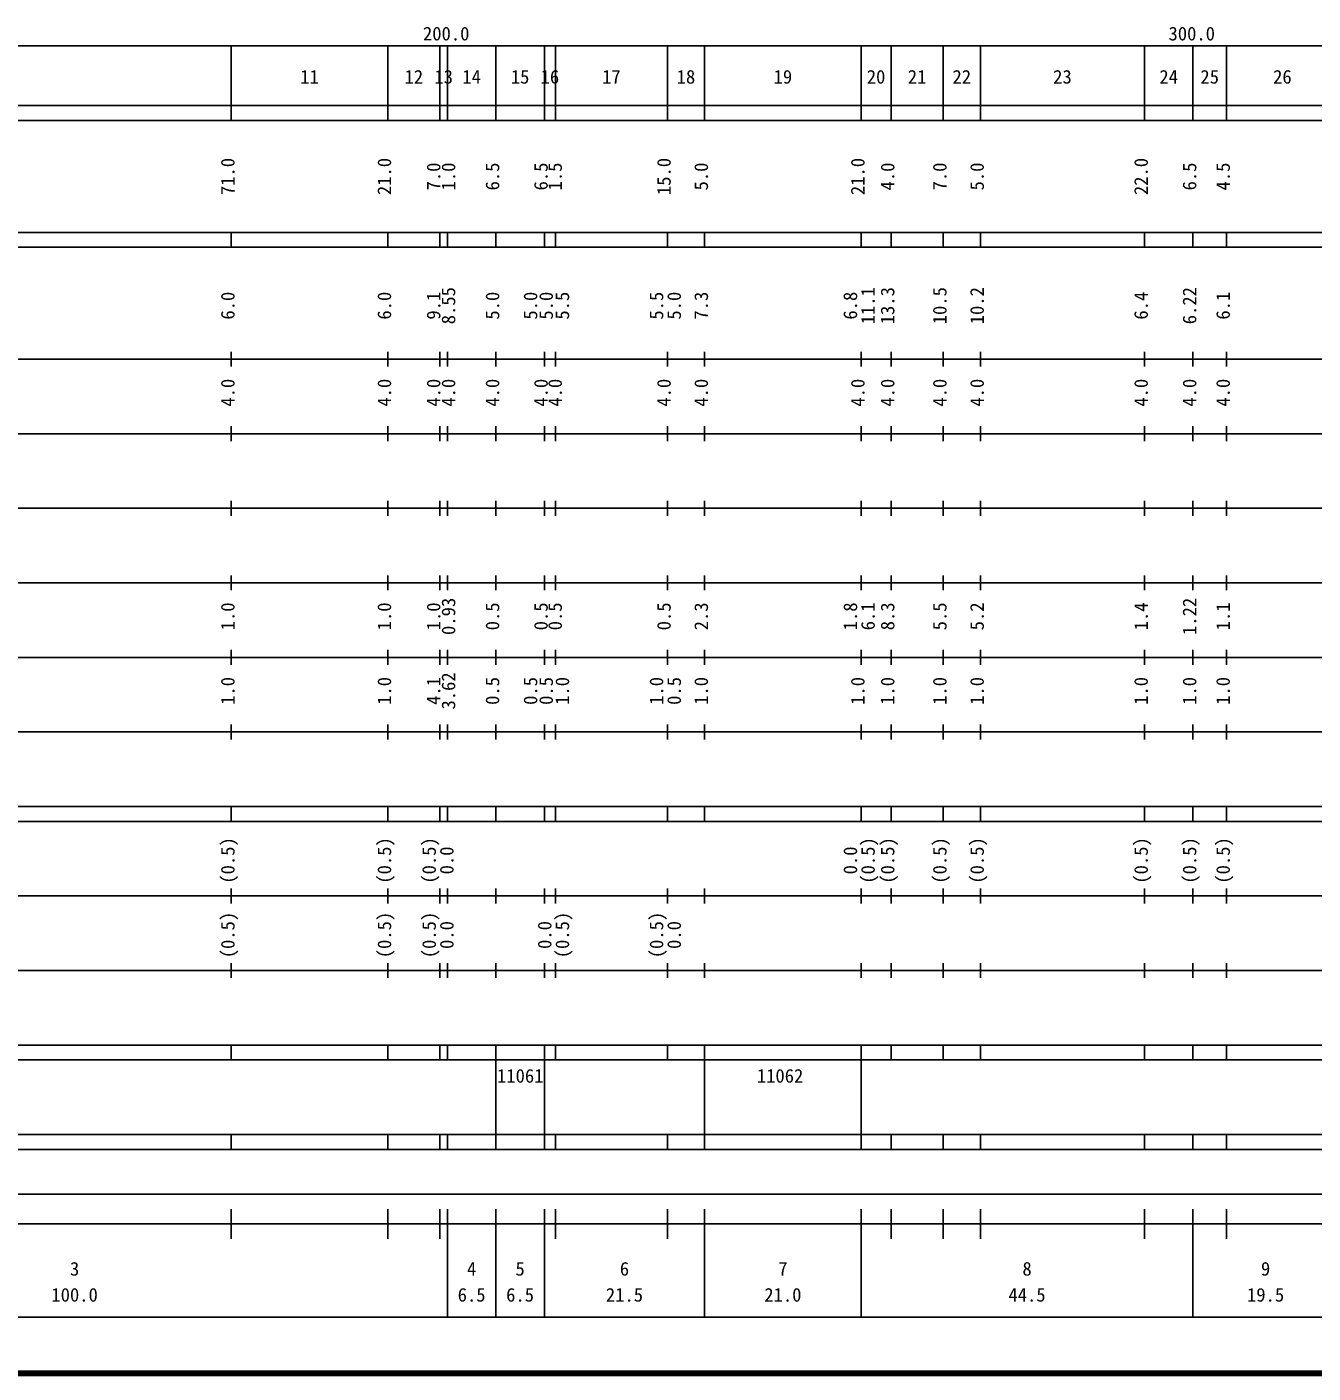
# Model space of a CAD drawing. Units: millimetres on the paper. Extents: x 40 to 680, y 20 to 380.
# Drawn here: x 211.6 to 384.1, y 20 to 200.6 of the extents above; entities that cross this region are included whole.
import ezdxf
from ezdxf.enums import TextEntityAlignment as Align

# ---------------------------------------------------------------- set-up
doc = ezdxf.new("R2010")
doc.units = ezdxf.units.MM
doc.layers.add('M-TTL', color=2, linetype='Continuous', lineweight=140)
doc.layers.add('M-TTL-BAND', color=7, linetype='Continuous', lineweight=25)
doc.styles.add('ＭＳ ゴシック', font='')
doc.styles.get('ＭＳ ゴシック').set_extended_font_data('MS Gothic')

msp = doc.modelspace()

# ---------------------------------------------------------------- linework, layer by layer
at = {"layer": 'M-TTL'}
msp.add_line((40, 20), (680, 20), dxfattribs=at)
at = {"layer": 'M-TTL-BAND'}
for p, q in [((68, 198), (579, 198)), ((239, 188), (239, 198)), ((260, 188), (260, 198)), ((267, 188), (267, 198)), ((268, 188), (268, 198)), ((274.5, 188), (274.5, 198)), ((281, 188), (281, 198)), ((282.5, 188), (282.5, 198)), ((297.5, 188), (297.5, 198)), ((302.5, 188), (302.5, 198)), ((323.5, 188), (323.5, 198)), ((327.5, 188), (327.5, 198)), ((334.5, 188), (334.5, 198)), ((339.5, 188), (339.5, 198)), ((361.5, 188), (361.5, 198)), ((368, 188), (368, 198)), ((372.5, 188), (372.5, 198)), ((40, 190), (579, 190)), ((40, 188), (579, 188)), ((40, 173), (579, 173)), ((239, 171), (239, 173)), ((260, 171), (260, 173)), ((267, 171), (267, 173)), ((268, 171), (268, 173)), ((274.5, 171), (274.5, 173)), ((281, 171), (281, 173)), ((282.5, 171), (282.5, 173)), ((297.5, 171), (297.5, 173)), ((302.5, 171), (302.5, 173)), ((323.5, 171), (323.5, 173)), ((327.5, 171), (327.5, 173)), ((334.5, 171), (334.5, 173)), ((339.5, 171), (339.5, 173)), ((361.5, 171), (361.5, 173)), ((368, 171), (368, 173)), ((372.5, 171), (372.5, 173)), ((40, 171), (579, 171)), ((40, 156), (579, 156)), ((239, 155), (239, 157)), ((260, 155), (260, 157)), ((267, 155), (267, 157)), ((268, 155), (268, 157)), ((274.5, 155), (274.5, 157)), ((281, 155), (281, 157)), ((282.5, 155), (282.5, 157)), ((297.5, 155), (297.5, 157)), ((302.5, 155), (302.5, 157)), ((323.5, 155), (323.5, 157)), ((327.5, 155), (327.5, 157)), ((334.5, 155), (334.5, 157)), ((339.5, 155), (339.5, 157)), ((361.5, 155), (361.5, 157)), ((368, 155), (368, 157)), ((372.5, 155), (372.5, 157)), ((239, 145), (239, 147)), ((260, 145), (260, 147)), ((267, 145), (267, 147)), ((268, 145), (268, 147)), ((274.5, 145), (274.5, 147)), ((281, 145), (281, 147)), ((282.5, 145), (282.5, 147)), ((297.5, 145), (297.5, 147)), ((302.5, 145), (302.5, 147)), ((323.5, 145), (323.5, 147)), ((327.5, 145), (327.5, 147)), ((334.5, 145), (334.5, 147)), ((339.5, 145), (339.5, 147)), ((361.5, 145), (361.5, 147)), ((368, 145), (368, 147)), ((372.5, 145), (372.5, 147)), ((46, 146), (579, 146)), ((52, 136), (579, 136)), ((239, 135), (239, 137)), ((260, 135), (260, 137)), ((267, 135), (267, 137)), ((268, 135), (268, 137)), ((274.5, 135), (274.5, 137)), ((281, 135), (281, 137)), ((282.5, 135), (282.5, 137)), ((297.5, 135), (297.5, 137)), ((302.5, 135), (302.5, 137)), ((323.5, 135), (323.5, 137)), ((327.5, 135), (327.5, 137)), ((334.5, 135), (334.5, 137)), ((339.5, 135), (339.5, 137)), ((361.5, 135), (361.5, 137)), ((368, 135), (368, 137)), ((372.5, 135), (372.5, 137)), ((239, 125), (239, 127)), ((260, 125), (260, 127)), ((267, 125), (267, 127)), ((268, 125), (268, 127)), ((274.5, 125), (274.5, 127)), ((281, 125), (281, 127)), ((282.5, 125), (282.5, 127)), ((297.5, 125), (297.5, 127)), ((302.5, 125), (302.5, 127)), ((323.5, 125), (323.5, 127)), ((327.5, 125), (327.5, 127)), ((334.5, 125), (334.5, 127)), ((339.5, 125), (339.5, 127)), ((361.5, 125), (361.5, 127)), ((368, 125), (368, 127)), ((372.5, 125), (372.5, 127)), ((46, 126), (579, 126)), ((52, 116), (579, 116)), ((239, 115), (239, 117)), ((260, 115), (260, 117)), ((267, 115), (267, 117)), ((268, 115), (268, 117)), ((274.5, 115), (274.5, 117)), ((281, 115), (281, 117)), ((282.5, 115), (282.5, 117)), ((297.5, 115), (297.5, 117)), ((302.5, 115), (302.5, 117)), ((323.5, 115), (323.5, 117)), ((327.5, 115), (327.5, 117)), ((334.5, 115), (334.5, 117)), ((339.5, 115), (339.5, 117)), ((361.5, 115), (361.5, 117)), ((368, 115), (368, 117)), ((372.5, 115), (372.5, 117)), ((239, 105), (239, 107)), ((260, 105), (260, 107)), ((267, 105), (267, 107)), ((268, 105), (268, 107)), ((274.5, 105), (274.5, 107)), ((281, 105), (281, 107)), ((282.5, 105), (282.5, 107)), ((297.5, 105), (297.5, 107)), ((302.5, 105), (302.5, 107)), ((323.5, 105), (323.5, 107)), ((327.5, 105), (327.5, 107)), ((334.5, 105), (334.5, 107)), ((339.5, 105), (339.5, 107)), ((361.5, 105), (361.5, 107)), ((368, 105), (368, 107)), ((372.5, 105), (372.5, 107)), ((46, 106), (579, 106)), ((40, 96), (579, 96)), ((239, 94), (239, 96)), ((260, 94), (260, 96)), ((267, 94), (267, 96)), ((268, 94), (268, 96)), ((274.5, 94), (274.5, 96)), ((281, 94), (281, 96)), ((282.5, 94), (282.5, 96)), ((297.5, 94), (297.5, 96)), ((302.5, 94), (302.5, 96)), ((323.5, 94), (323.5, 96)), ((327.5, 94), (327.5, 96)), ((334.5, 94), (334.5, 96)), ((339.5, 94), (339.5, 96)), ((361.5, 94), (361.5, 96)), ((368, 94), (368, 96)), ((372.5, 94), (372.5, 96)), ((40, 94), (579, 94)), ((239, 83), (239, 85)), ((260, 83), (260, 85)), ((267, 83), (267, 85)), ((268, 83), (268, 85)), ((274.5, 83), (274.5, 85)), ((281, 83), (281, 85)), ((282.5, 83), (282.5, 85)), ((297.5, 83), (297.5, 85)), ((302.5, 83), (302.5, 85)), ((323.5, 83), (323.5, 85)), ((327.5, 83), (327.5, 85)), ((334.5, 83), (334.5, 85)), ((339.5, 83), (339.5, 85)), ((361.5, 83), (361.5, 85)), ((368, 83), (368, 85)), ((372.5, 83), (372.5, 85)), ((49, 84), (579, 84)), ((239, 73), (239, 75)), ((260, 73), (260, 75)), ((267, 73), (267, 75)), ((268, 73), (268, 75)), ((274.5, 73), (274.5, 75)), ((281, 73), (281, 75)), ((282.5, 73), (282.5, 75)), ((297.5, 73), (297.5, 75)), ((302.5, 73), (302.5, 75)), ((323.5, 73), (323.5, 75)), ((327.5, 73), (327.5, 75)), ((334.5, 73), (334.5, 75)), ((339.5, 73), (339.5, 75)), ((361.5, 73), (361.5, 75)), ((368, 73), (368, 75)), ((372.5, 73), (372.5, 75)), ((40, 74), (579, 74)), ((40, 64), (579, 64)), ((239, 62), (239, 64)), ((260, 62), (260, 64)), ((267, 62), (267, 64)), ((268, 62), (268, 64)), ((274.5, 62), (274.5, 64)), ((281, 62), (281, 64)), ((282.5, 62), (282.5, 64)), ((297.5, 62), (297.5, 64)), ((302.5, 62), (302.5, 64)), ((323.5, 62), (323.5, 64)), ((327.5, 62), (327.5, 64)), ((334.5, 62), (334.5, 64)), ((339.5, 62), (339.5, 64)), ((361.5, 62), (361.5, 64)), ((368, 62), (368, 64)), ((372.5, 62), (372.5, 64)), ((40, 62), (579, 62)), ((274.5, 52), (274.5, 62)), ((281, 52), (281, 62)), ((302.5, 52), (302.5, 62)), ((323.5, 52), (323.5, 62)), ((40, 52), (579, 52)), ((239, 50), (239, 52)), ((260, 50), (260, 52)), ((267, 50), (267, 52)), ((268, 50), (268, 52)), ((274.5, 50), (274.5, 52)), ((281, 50), (281, 52)), ((282.5, 50), (282.5, 52)), ((297.5, 50), (297.5, 52)), ((302.5, 50), (302.5, 52)), ((323.5, 50), (323.5, 52)), ((327.5, 50), (327.5, 52)), ((334.5, 50), (334.5, 52)), ((339.5, 50), (339.5, 52)), ((361.5, 50), (361.5, 52)), ((368, 50), (368, 52)), ((372.5, 50), (372.5, 52)), ((40, 50), (579, 50)), ((71, 44), (521.5, 44)), ((239, 38), (239, 42)), ((260, 38), (260, 42)), ((267, 38), (267, 42)), ((268, 27.5), (268, 42)), ((274.5, 27.5), (274.5, 42)), ((281, 27.5), (281, 42)), ((282.5, 38), (282.5, 42)), ((297.5, 38), (297.5, 42)), ((302.5, 27.5), (302.5, 42)), ((323.5, 27.5), (323.5, 42)), ((327.5, 38), (327.5, 42)), ((334.5, 38), (334.5, 42)), ((339.5, 38), (339.5, 42)), ((361.5, 38), (361.5, 42)), ((368, 27.5), (368, 42)), ((372.5, 38), (372.5, 42)), ((40, 40), (579, 40)), ((68, 27.5), (579, 27.5))]:
    msp.add_line(p, q, dxfattribs=at)

# ---------------------------------------------------------------- texts
at = {"layer": 'M-TTL-BAND', "style": 'ＭＳ ゴシック'}
for s, p in [('200.0', (264.719, 198.195)), ('300.0', (364.719, 198.195)), ('11', (248.25, 192.405)), ('12', (262.25, 192.405)), ('13', (266.25, 192.405)), ('14', (270, 192.405)), ('15', (276.5, 192.405)), ('16', (280.5, 192.405)), ('17', (288.75, 192.405)), ('18', (298.75, 192.405)), ('19', (311.75, 192.405)), ('20', (324.25, 192.405)), ('21', (329.75, 192.405)), ('22', (335.75, 192.405)), ('23', (349.25, 192.405)), ('24', (363.5, 192.405)), ('25', (369, 192.405)), ('26', (378.75, 192.405)), ('11061', (274.65, 58.405)), ('11062', (309.5, 58.405)), ('3', (217.375, 32.523)), ('4', (270.625, 32.523)), ('5', (277.125, 32.523)), ('6', (291.125, 32.523)), ('7', (312.375, 32.523)), ('8', (345.125, 32.523)), ('9', (377.125, 32.523)), ('100.0', (214.875, 29.033)), ('6.5', (269.375, 29.033)), ('6.5', (275.875, 29.033)), ('21.5', (289.25, 29.033)), ('21.0', (310.5, 29.033)), ('44.5', (343.25, 29.033)), ('19.5', (375.25, 29.033))]:
    msp.add_text(s, height=1.833, dxfattribs=at).set_placement(p, align=Align.BOTTOM_LEFT)
for s, p in [('71.0', (240, 178)), ('21.0', (261, 178)), ('15.0', (298.5, 178)), ('21.0', (324.5, 178)), ('22.0', (362.5, 178)), ('7.0', (267.6, 178.625)), ('1.0', (269.6, 178.625)), ('6.5', (275.5, 178.625)), ('6.5', (282, 178.625)), ('1.5', (283.9, 178.625)), ('5.0', (303.5, 178.625)), ('4.0', (328.5, 178.625)), ('7.0', (335.5, 178.625)), ('5.0', (340.5, 178.625)), ('6.5', (369, 178.625)), ('4.5', (373.5, 178.625)), ('6.0', (240, 161.299)), ('6.0', (261, 161.299)), ('9.1', (267.6, 161.299)), ('8.55', (269.6, 160.674)), ('5.0', (275.5, 161.299)), ('5.0', (280.6, 161.299)), ('5.0', (282.7, 161.299)), ('5.5', (284.87, 161.299)), ('5.5', (297.5, 161.299)), ('5.0', (299.87, 161.299)), ('7.3', (303.5, 161.299)), ('6.8', (323.5, 161.299)), ('11.1', (325.87, 160.674)), ('13.3', (328.5, 160.674)), ('10.5', (335.5, 160.674)), ('10.2', (340.5, 160.674)), ('6.4', (362.5, 161.299)), ('6.22', (369, 160.674)), ('6.1', (373.5, 161.299)), ('4.0', (240, 149.625)), ('4.0', (261, 149.625)), ('4.0', (267.6, 149.625)), ('4.0', (269.6, 149.625)), ('4.0', (275.5, 149.625)), ('4.0', (282, 149.625)), ('4.0', (283.9, 149.625)), ('4.0', (298.5, 149.625)), ('4.0', (303.5, 149.625)), ('4.0', (324.5, 149.625)), ('4.0', (328.5, 149.625)), ('4.0', (335.5, 149.625)), ('4.0', (340.5, 149.625)), ('4.0', (362.5, 149.625)), ('4.0', (369, 149.625)), ('4.0', (373.5, 149.625)), ('1.0', (240, 119.625)), ('1.0', (261, 119.625)), ('1.0', (267.6, 119.625)), ('0.93', (269.6, 119)), ('0.5', (275.5, 119.625)), ('0.5', (282, 119.625)), ('0.5', (283.9, 119.625)), ('0.5', (298.5, 119.625)), ('2.3', (303.5, 119.625)), ('1.8', (323.5, 119.625)), ('6.1', (325.87, 119.625)), ('8.3', (328.5, 119.625)), ('5.5', (335.5, 119.625)), ('5.2', (340.5, 119.625)), ('1.4', (362.5, 119.625)), ('1.22', (369, 119)), ('1.1', (373.5, 119.625)), ('3.62', (269.6, 109)), ('1.0', (240, 109.625)), ('1.0', (261, 109.625)), ('4.1', (267.6, 109.625)), ('0.5', (275.5, 109.625)), ('0.5', (280.6, 109.625)), ('0.5', (282.7, 109.625)), ('1.0', (284.87, 109.625)), ('1.0', (297.5, 109.625)), ('0.5', (299.87, 109.625)), ('1.0', (303.5, 109.625)), ('1.0', (324.5, 109.625)), ('1.0', (328.5, 109.625)), ('1.0', (335.5, 109.625)), ('1.0', (340.5, 109.625)), ('1.0', (362.5, 109.625)), ('1.0', (369, 109.625)), ('1.0', (373.5, 109.625)), ('(0.5)', (240, 85.639)), ('(0.5)', (261, 85.639)), ('(0.5)', (267, 85.639)), ('0.0', (269.37, 86.889)), ('0.0', (323.5, 86.889)), ('(0.5)', (325.87, 85.639)), ('(0.5)', (328.5, 85.639)), ('(0.5)', (335.5, 85.639)), ('(0.5)', (340.5, 85.639)), ('(0.5)', (362.5, 85.639)), ('(0.5)', (369, 85.639)), ('(0.5)', (373.5, 85.639)), ('(0.5)', (240, 75.639)), ('(0.5)', (261, 75.639)), ('(0.5)', (267, 75.639)), ('(0.5)', (284.87, 75.639)), ('(0.5)', (297.5, 75.639)), ('0.0', (269.37, 76.889)), ('0.0', (282.5, 76.889)), ('0.0', (299.87, 76.889))]:
    msp.add_text(s, height=1.833, rotation=90, dxfattribs=at).set_placement(p, align=Align.BOTTOM_LEFT)

doc.saveas('drawing.dxf')
